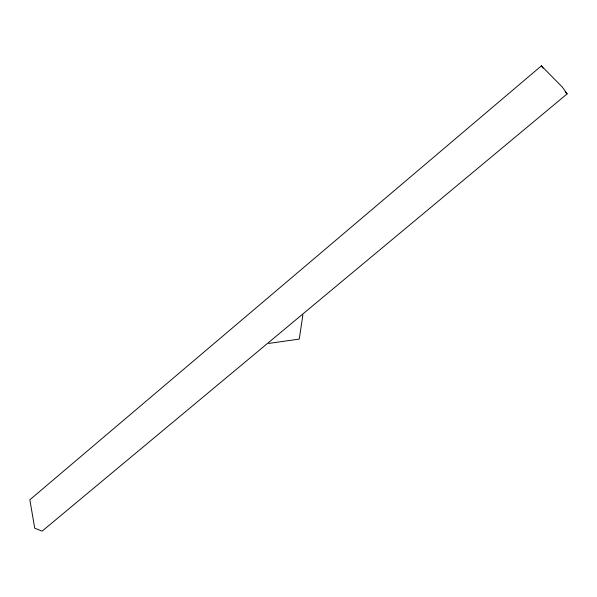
<?xml version="1.0" encoding="UTF-8"?>
<svg xmlns="http://www.w3.org/2000/svg" width="597" height="597" viewBox="0 0 597 597"><rect width="100%" height="100%" fill="white"/><g stroke="black" fill="none" stroke-linecap="round" stroke-linejoin="round"><path stroke-width="0.9" d="M302.88 314.962L299.261 339.089L268.695 343.424M541.389 65.857L29.85 499.779L34.738 528.203L42.111 531.143L567.15 93.863L562.307 87.043L541.389 65.857L543.009 68.118M565.187 91.871L567.15 93.863"/></g></svg>
